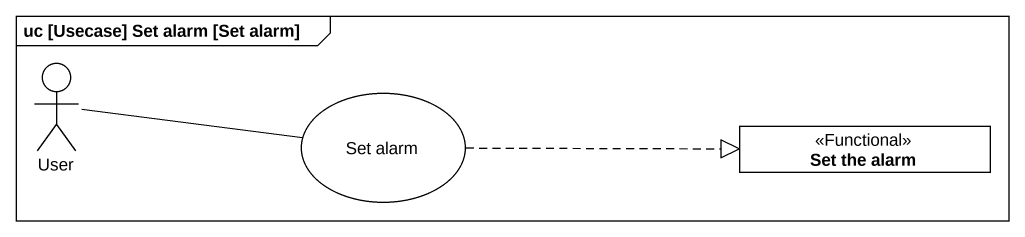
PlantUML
@startuml
mainframe uc [Usecase] Set alarm [Set alarm]
allowmixing
hide circle
hide empty members
actor User
usecase "Set alarm" as Set_alarm
class "Set the alarm" as Set_the_alarm <<Functional>>
User -right- Set_alarm
Set_alarm .right.|> Set_the_alarm
@enduml
